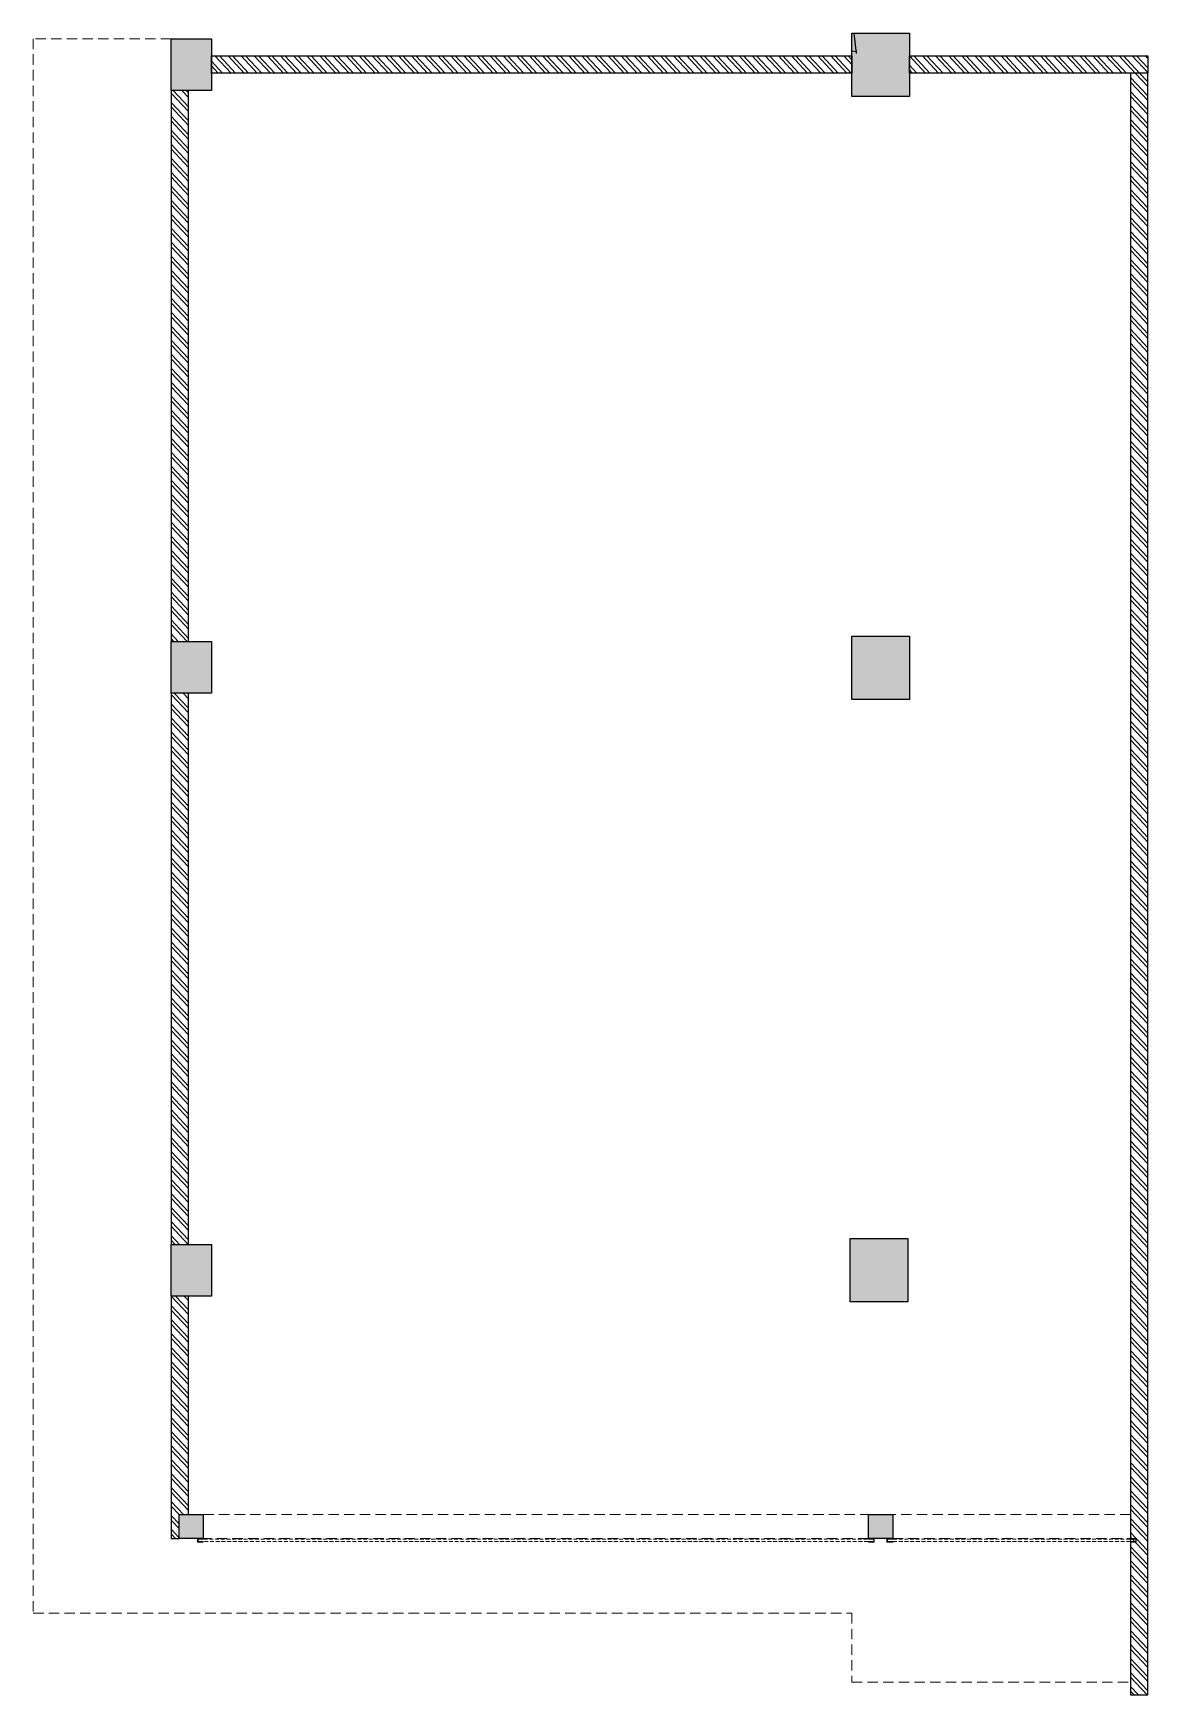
# Model space of a CAD drawing. Header units: feet. Extents: x 0 to 9700, y -710 to 13757.
import ezdxf

# ---------------------------------------------------------------- set-up
doc = ezdxf.new("R2010")
doc.units = ezdxf.units.FT
doc.header["$LTSCALE"] = 33
doc.header["$MEASUREMENT"] = 0
doc.linetypes.add('a_p6_plan_L18$0$HIDDEN', pattern=[0.375, 0.25, -0.125])
doc.linetypes.add('HIDDENX2', pattern=[0.75, 0.5, -0.25])
for name, color, linetype, lineweight in [('A-shutter', 8, 'Continuous', 18), ('beam', 90, 'Continuous', 9), ('LN-HATCH', 251, 'Continuous', 0), ('rolling shutter', 1, 'Continuous', 5)]:
    doc.layers.add(name, color=color, linetype=linetype, lineweight=lineweight)
doc.layers.add('A-WALL', color=1, linetype='Continuous')
doc.layers.add('column', color=10, linetype='Continuous')

# ---------------------------------------------------------------- blocks, each defined once
blk = doc.blocks.new('*U2')
at = {"layer": 'A-shutter', "color": 5, "ltscale": 10}
for points in [[(41041486, -1561539), (41041486, -1561544), (41041441, -1561544), (41041441, -1561564), (41041486, -1561564), (41041486, -1561569), (41041436, -1561569), (41041436, -1561539)], [(41043556, -1561539), (41043556, -1561544), (41043601, -1561544), (41043601, -1561564), (41043556, -1561564), (41043556, -1561569), (41043606, -1561569), (41043606, -1561539)]]:
    blk.add_lwpolyline(points, close=True, dxfattribs=at)
at = {"layer": 'A-shutter', "color": 5, "linetype": 'HIDDENX2', "ltscale": 2}
blk.add_lwpolyline([(41041441, -1561544), (41041441, -1561564), (41043601, -1561564), (41043601, -1561544)], close=True, dxfattribs=at)
blk = doc.blocks.new('*U3')
at = {"layer": 'A-shutter', "color": 5, "ltscale": 10}
for points in [[(41041486, -1561539), (41041486, -1561544), (41041441, -1561544), (41041441, -1561564), (41041486, -1561564), (41041486, -1561569), (41041436, -1561569), (41041436, -1561539)], [(41047276, -1561539), (41047276, -1561544), (41047321, -1561544), (41047321, -1561564), (41047276, -1561564), (41047276, -1561569), (41047326, -1561569), (41047326, -1561539)]]:
    blk.add_lwpolyline(points, close=True, dxfattribs=at)
at = {"layer": 'A-shutter', "color": 5, "linetype": 'HIDDENX2', "ltscale": 2}
blk.add_lwpolyline([(41041441, -1561544), (41041441, -1561564), (41047321, -1561564), (41047321, -1561544)], close=True, dxfattribs=at)

msp = doc.modelspace()

# ---------------------------------------------------------------- hatches: boundary and pattern name
at = {"layer": 'column'}
h = msp.add_hatch(color=8, dxfattribs=at)
h.dxf.hatch_style = 1
h.paths.add_polyline_path([(7625, 13757), (7125, 13757), (7125, 13207), (7625, 13207)])
h.paths.add_polyline_path([(1550, 13710), (1200, 13710), (1200, 13260), (1550, 13260)])
h.paths.add_polyline_path([(1550, 8460), (1200, 8460), (1200, 8010), (1550, 8010)])
h.paths.add_polyline_path([(7625, 8507), (7125, 8507), (7125, 7957), (7625, 7957)])
h.paths.add_polyline_path([(7480, 860), (7270, 860), (7270, 650), (7480, 650)])
h.paths.add_polyline_path([(1480, 860), (1270, 860), (1270, 650), (1480, 650)])
h.paths.add_polyline_path([(1550, 3210), (1200, 3210), (1200, 2760), (1550, 2760)])
h = msp.add_hatch(dxfattribs=at)
h.set_pattern_fill('AR-CONC', color=256, scale=10)
h.set_pattern_definition([(50, (-15158185.9, 588570), (1821.84669, -159.39086), [190.5, -2095.5]), (355, (-15158186, 588570), (-352.43421, 1910.56845), [152.4, -1676.40584]), (100.451445, (-15158034.1, 588556.7), (1469.41247, 1751.17752), [161.90009, -1780.90245]), (46.1842, (-15158186, 589078), (2710.7904, -420.42328), [285.75, -3143.25]), (96.635558, (-15157960, 589043), (2374.04134, 2474.26125), [242.85023, -2671.3561]), (351.184151, (-15158186, 589078), (2374.04134, 2474.26125), [228.59967, -2514.5973]), (21, (-15157931.9, 588951), (1516.14391, -1022.65198), [190.5, -2095.5]), (326, (-15157932, 588951), (618.02028, 1841.87966), [152.4, -1676.4]), (71.451445, (-15157805.6, 588865.8), (2134.1642, 819.22769), [161.90009, -1780.89938]), (37.5, (-15158185.9, 588570), (30.886033, 845.55039), [0, -1656.08, 0, -1701.8, 0, -1682.75]), (7.5, (-15158185.9, 588570), (668.196625, 1001.80575), [0, -970.28, 0, -1617.98, 0, -641.35]), (327.5, (-15158752.3, 588570), (1355.905952, -57.28744), [0, -635, 0, -1981.2, 0, -2628.9]), (317.5, (-15159006.3, 588570), (1481.29181, 254.26491), [0, -825.5, 0, -1315.72, 0, -1866.9])])
h.paths.add_polyline_path([(7625, 13757), (7125, 13757), (7125, 13207), (7625, 13207)])
h = msp.add_hatch(color=8, dxfattribs=at)
h.dxf.hatch_style = 1
h.paths.add_polyline_path([(7611, 3262), (7111, 3262), (7111, 2712), (7611, 2712)])
at = {"layer": 'LN-HATCH'}
h = msp.add_hatch(dxfattribs=at)
h.set_pattern_fill('ANSI32', color=256, scale=222, angle=268.1105)
h.set_pattern_definition([(313.1105193, (-3157722.67, 5466645.49), (60.7755651, 56.8937008), []), (313.1105193, (-3157723.96, 5466606.27), (60.7755651, 56.8937008), [])])
h.paths.add_polyline_path([(9550, -710), (9700, -710), (9700, 13410), (9550, 13410)])
h.paths.add_polyline_path([(9700, 13410), (7625, 13410), (7625, 13560), (9700, 13560)])
h.paths.add_polyline_path([(7125, 13410), (1550, 13410), (1550, 13560), (7125, 13560)])
h.paths.add_polyline_path([(1350, 13260), (1200, 13260), (1200, 8460), (1350, 8460)])
h.paths.add_polyline_path([(1350, 8010), (1200, 8010), (1200, 3210), (1350, 3210)])
h.paths.add_polyline_path([(1200, 650), (1270, 650), (1270, 860), (1350, 860), (1350, 2760), (1200, 2760)])

# ---------------------------------------------------------------- linework, layer by layer
at = {"layer": 'A-WALL'}
for points in [[(7125, 13410), (1550, 13410), (1550, 13560), (7125, 13560)], [(9700, 13410), (7625, 13410), (7625, 13560), (9700, 13560)], [(9550, -710), (9700, -710), (9700, 13410), (9550, 13410)], [(1350, 13260), (1200, 13260), (1200, 8460), (1350, 8460)], [(1350, 8010), (1200, 8010), (1200, 3210), (1350, 3210)], [(1200, 650), (1270, 650), (1270, 860), (1350, 860), (1350, 2760), (1200, 2760)]]:
    msp.add_lwpolyline(points, close=True, dxfattribs=at)
at = {"layer": 'beam', "linetype": 'a_p6_plan_L18$0$HIDDEN', "lineweight": 5, "ltscale": 11}
for p, q in [((1200, 13710), (0, 13710)), ((0, 13710), (0, 650)), ((0, 650), (0, 0)), ((0, 0), (7125, 0)), ((7125, 0), (7125, -600)), ((7125, -600), (9550, -600))]:
    msp.add_line(p, q, dxfattribs=at)
for points in [[(1480, 860), (7270, 860), (7270, 650), (1480, 650)], [(7480, 650), (9550, 650), (9550, 860), (7480, 860)]]:
    msp.add_lwpolyline(points, close=True, dxfattribs=at)
at = {"layer": 'column'}
for points in [[(7125, 13757), (7625, 13757), (7625, 13207), (7125, 13207)], [(1200, 13710), (1550, 13710), (1550, 13260), (1200, 13260)], [(1200, 8460), (1550, 8460), (1550, 8010), (1200, 8010)], [(7125, 8507), (7625, 8507), (7625, 7957), (7125, 7957)], [(1200, 3210), (1550, 3210), (1550, 2760), (1200, 2760)], [(7111, 3262), (7611, 3262), (7611, 2712), (7111, 2712)], [(1270, 860), (1480, 860), (1480, 650), (1270, 650)], [(7270, 860), (7480, 860), (7480, 650), (7270, 650)]]:
    msp.add_lwpolyline(points, close=True, dxfattribs=at)

# ---------------------------------------------------------------- block references
at = {"layer": 'rolling shutter', "color": 2, "xscale": -1}
msp.add_blockref('*U3', (41048756, 1562189), dxfattribs=at)
at = {"layer": 'rolling shutter', "color": 2}
msp.add_blockref('*U2', (-41034006, 1562189), dxfattribs=at)

doc.saveas('drawing.dxf')
